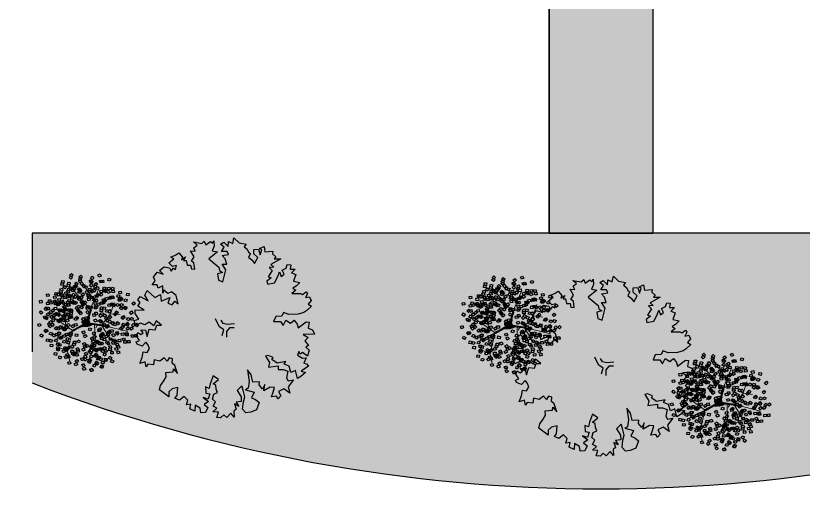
# Model space of a CAD drawing. Header units: millimetres. Extents: x 2508 to 2607, y 837 to 997.
# Drawn here: x 2524.47 to 2532.08, y 851.94 to 856.52 of the extents above; entities that cross this region are included whole.
import ezdxf

# ---------------------------------------------------------------- set-up
doc = ezdxf.new("R2010")
doc.units = ezdxf.units.MM
doc.linetypes.add('DASHED', pattern=[19.049999999999997, 12.7, -6.35])
doc.layers.add('PISO EST', color=250, linetype='Continuous', lineweight=0)

# ---------------------------------------------------------------- blocks, each defined once
blk = doc.blocks.new('ponsianas')
for points in [[(491281.092627776, 9472949.452141091), (491281.2472002807, 9472949.268323818), (491281.5330928628, 9472949.297434475), (491281.614724531, 9472949.064040344), (491281.3900707411, 9472948.929897064), (491281.5942313828, 9472948.725648684), (491281.3899654556, 9472948.439806238), (491281.4715664156, 9472948.06346895), (491281.1331615956, 9472948.022700746), (491281.1739210267, 9472947.643455021), (491281.0017819817, 9472947.532638121), (491281.3372432732, 9472947.450884245), (491281.2263123119, 9472947.092091562), (491281.6347545483, 9472947.246615812), (491282.0023402153, 9472947.32821865), (491281.961553836, 9472947.582024459), (491282.2358089237, 9472947.756997988), (491282.5012484663, 9472947.634418251), (491282.6645832467, 9472947.50019162), (491282.3990628598, 9472947.246451614), (491282.5215153759, 9472946.919698076), (491282.6761116951, 9472946.846734678), (491282.766595884, 9472947.083009042), (491283.0932792322, 9472946.87873434), (491283.3179236216, 9472946.969119512), (491283.1750243331, 9472947.17335473), (491283.2771598034, 9472947.327944783), (491283.4813292191, 9472947.164537307), (491283.4726452806, 9472947.479597574), (491283.0438402494, 9472947.593460785), (491283.5339617835, 9472947.736298654), (491283.4932061124, 9472948.133047622), (491283.8082864349, 9472948.235082192), (491283.8083547451, 9472948.553057788), (491284.0854123542, 9472948.194181753), (491283.7469812127, 9472948.030890843), (491284.0123812731, 9472947.724527046), (491283.819782295, 9472947.429930473), (491283.9422435848, 9472947.144017836), (491283.787558901, 9472946.805655004), (491284.1055169487, 9472946.723904893), (491284.2076831274, 9472947.0214381), (491284.5751986039, 9472946.776313724), (491284.8406688547, 9472946.796677144), (491284.8203756237, 9472947.388874613), (491285.0857493628, 9472946.95998811), (491285.3191629217, 9472947.132053204), (491285.5058272133, 9472946.959897865), (491285.7392407723, 9472947.13196296), (491285.4417996875, 9472947.662958613), (491285.8122367581, 9472947.43825406), (491286.1273302413, 9472947.601549983), (491285.657769539, 9472948.112162158), (491285.8620530139, 9472948.47968641), (491285.4215678729, 9472948.541042395), (491285.6579844969, 9472949.112764262), (491285.269967725, 9472948.981573284), (491285.1766785082, 9472949.267479653), (491285.4130136612, 9472949.459964572), (491285.2292778575, 9472949.684629016), (491285.8010178991, 9472949.532811403), (491286.0459993886, 9472949.235203616), (491285.9350909886, 9472948.981430398), (491286.1596589207, 9472948.715916278), (491285.9641903643, 9472948.643028084), (491286.4455276881, 9472948.634173056), (491286.282098276, 9472948.327901386), (491286.5067100772, 9472948.266591776), (491286.5153890019, 9472947.928193852), (491286.7925675639, 9472948.132338824), (491287.0375866555, 9472948.009763477), (491287.3643690222, 9472948.266407527), (491287.2419340536, 9472948.67484287), (491287.4869268237, 9472948.429744814), (491287.720366704, 9472948.724332614), (491287.659184315, 9472949.091913894), (491287.4345837944, 9472949.205733234), (491287.6300692716, 9472949.357386027), (491287.5484162954, 9472949.491595108), (491287.8226488221, 9472949.561549174), (491287.7525788174, 9472949.296098351), (491287.9975697073, 9472949.042248674), (491288.2718617704, 9472949.389337432), (491288.3855864792, 9472949.17343965), (491288.5373558357, 9472949.52055473), (491288.6599205311, 9472949.715981297), (491288.365335237, 9472949.961090008), (491288.2019584677, 9472949.89986375), (491288.3857995569, 9472950.16529013), (491288.1407278227, 9472950.042820068), (491288.1611852491, 9472950.21493091), (491287.8344736994, 9472950.287931284), (491287.8345219552, 9472950.512556247), (491287.5982388182, 9472950.562199533), (491287.5778691298, 9472950.79849771), (491287.9862649905, 9472950.737148618), (491288.0999984731, 9472950.562091742), (491288.3946783989, 9472950.757481333), (491288.7942831556, 9472950.512350062), (491288.7739303881, 9472950.827412838), (491288.9985334154, 9472950.725262325), (491289.1911173527, 9472950.949845927), (491289.3952692206, 9472950.704756645), (491289.2845337897, 9472951.256132636), (491289.4566866221, 9472951.4311281), (491289.202913402, 9472951.5420365), (491289.4363539089, 9472951.839541508), (491289.305107782, 9472951.970844038), (491289.4684914449, 9472952.064159578), (491289.1213481636, 9472952.084654603), (491288.7945921184, 9472951.950533258), (491288.7421594711, 9472952.309361037), (491288.2636146415, 9472951.737691185), (491287.691984899, 9472952.402937284), (491287.476122213, 9472952.45257618), (491287.3448898735, 9472952.648057273), (491287.2514690497, 9472952.321350109), (491286.8343234472, 9472952.391452702), (491286.7118602773, 9472952.668613717), (491287.528722189, 9472952.872642752), (491287.8962376656, 9472952.627518376), (491287.905055091, 9472952.933823261), (491288.2726031557, 9472952.840393662), (491288.4767619174, 9472952.627393661), (491288.5585333396, 9472953.044536756), (491288.7627228096, 9472952.974479912), (491288.7626394586, 9472952.586491343), (491289.039811127, 9472952.758547036), (491289.2439655017, 9472952.525126584), (491289.3869544083, 9472952.738052009), (491289.1011320166, 9472953.035668569), (491289.4366171226, 9472953.064768573), (491289.2937353817, 9472953.350685595), (491289.6729879976, 9472953.423534306), (491289.3346684087, 9472953.779506296), (491289.2530856229, 9472954.240442595), (491289.0605211132, 9472954.106292421), (491288.9176199446, 9472954.301776018), (491288.7134373683, 9472954.403922142), (491288.6317818854, 9472954.526462395), (491288.3662871933, 9472954.39232789), (491288.1708894541, 9472954.649084123), (491287.9579659099, 9472954.800824651), (491288.3547524777, 9472955.016612759), (491288.5909911192, 9472954.759847753), (491288.885629056, 9472954.759784458), (491288.9177841398, 9472955.066084329), (491288.5385716326, 9472955.179936884), (491288.8565710424, 9472955.290722452), (491288.9673942113, 9472955.14775548), (491289.0899808411, 9472955.445284301), (491288.7428463336, 9472955.506620232), (491288.7750496732, 9472956.037545066), (491288.5912587199, 9472956.005495269), (491288.407522916, 9472956.230159713), (491288.273309446, 9472956.128086288), (491288.2646543358, 9472956.577338088), (491287.8852726198, 9472955.903544674), (491287.7131993782, 9472956.09903454), (491287.6722926726, 9472955.792736545), (491287.476881146, 9472955.985314218), (491287.2230515229, 9472955.83367396), (491287.0596615929, 9472955.71118635), (491286.9867752795, 9472955.915406527), (491286.7533372793, 9472955.629570348), (491286.5491415423, 9472955.670455119), (491286.6396758671, 9472956.140106065), (491287.0802243047, 9472956.373388018), (491287.3865555121, 9472956.4870933), (491287.0686018514, 9472956.589263864), (491287.223257707, 9472956.79343516), (491287.4974463646, 9472956.659184715), (491287.6404490585, 9472956.9362887), (491287.8767578902, 9472957.006250912), (491287.8563882019, 9472957.24254909), (491287.5588242839, 9472957.20177211), (491287.5588963543, 9472957.537250951), (491287.3137982987, 9472957.29225818), (491287.203005838, 9472957.57816831), (491286.7537233261, 9472957.426570043), (491286.6808852685, 9472957.855415182), (491286.4153667619, 9472957.610426798), (491286.2927932928, 9472957.374159329), (491286.1498940042, 9472957.578394549), (491285.9252101327, 9472957.30422532), (491285.9370036751, 9472957.884747064), (491285.864104201, 9472958.027705891), (491286.0479415301, 9472958.275629029), (491285.9166847492, 9472958.357339034), (491285.651192564, 9472958.234873356), (491285.7008396109, 9472958.488659736), (491285.4558205194, 9472958.611235086), (491285.2194809794, 9472958.398329716), (491285.088256787, 9472958.6317345), (491284.7906339593, 9472958.316740036), (491284.6593176421, 9472958.121315349), (491284.5367134648, 9472957.742104722), (491284.5249067617, 9472957.100321624), (491284.6590212133, 9472956.741476297), (491284.4139519859, 9472956.630675064), (491284.393445677, 9472956.23102205), (491284.0550189225, 9472956.08815159), (491284.055117941, 9472956.549070343), (491283.7809399372, 9472956.732913312), (491284.1368743224, 9472956.896200463), (491283.9444088313, 9472957.222969042), (491284.148663478, 9472957.456301758), (491283.8628210319, 9472957.660567686), (491283.6177931667, 9472957.74230213), (491284.0350659891, 9472958.26439262), (491283.9942714627, 9472958.480274733), (491283.6062672249, 9472958.407427901), (491283.495477271, 9472958.705006862), (491283.1891987065, 9472958.836346995), (491283.177365682, 9472958.07204119), (491282.9732313617, 9472958.398812274), (491282.748558144, 9472958.17423557), (491282.4423084076, 9472958.439767236), (491282.3314125416, 9472958.24433816), (491282.1155899642, 9472958.480678327), (491281.7071546215, 9472958.35824336), (491281.9725477883, 9472958.019790282), (491281.8412402448, 9472957.865206499), (491282.0337564988, 9472957.77473171), (491281.7886910315, 9472957.681433719), (491281.575807596, 9472958.019875515), (491281.5962831967, 9472958.276585372), (491281.2374316041, 9472958.113298845), (491281.1966301841, 9472958.297091678), (491281.0332947769, 9472958.428401103), (491280.7181311034, 9472957.938377962), (491280.6160902647, 9472958.22428621), (491280.3505560905, 9472957.906367645), (491280.2163188059, 9472957.693440339), (491280.7472198253, 9472957.550383123), (491280.6158815737, 9472957.252856182), (491281.0446847248, 9472957.13024135), (491281.1758869828, 9472956.79473431), (491281.3509432351, 9472956.905550584), (491281.2370493175, 9472956.333802395), (491281.502438724, 9472955.977846075), (491281.6366478072, 9472956.059499051), (491281.7590959364, 9472955.71232506), (491281.7182174323, 9472955.537301399), (491281.2894449895, 9472955.802859386), (491280.9831250628, 9472955.741663836), (491281.0736988696, 9472956.395098843), (491280.8198999548, 9472956.386401745), (491280.8287261539, 9472956.733547533), (491280.697517629, 9472957.0398825), (491280.2569992729, 9472956.9466265), (491280.0644899128, 9472957.069190567), (491280.1258258432, 9472957.416325074), (491279.6444120622, 9472957.06928081), (491279.2243586529, 9472957.183142142), (491279.5130719304, 9472956.763002248), (491279.3467165374, 9472956.4158903), (491279.0404429864, 9472956.57056809), (491278.8478697029, 9472956.395577015), (491279.0316299479, 9472956.284683656), (491278.9790475194, 9472955.94629889), (491279.2853787268, 9472956.060004171), (491279.6150406988, 9472956.14161516), (491279.6353997333, 9472955.855724456), (491279.3873468685, 9472955.435699876), (491279.8074378797, 9472955.496870985), (491279.4923443967, 9472955.333575059), (491279.7781849626, 9472955.12055751), (491279.9911454821, 9472955.140932212), (491279.9706260125, 9472954.680017848), (491280.4606930236, 9472954.569058683), (491280.8077880491, 9472954.323938692), (491280.0230831011, 9472954.434961151), (491279.5534020726, 9472954.385469528), (491279.4483431278, 9472954.201708028), (491279.2967730617, 9472954.782264868), (491278.917494751, 9472954.589810658), (491278.7950309544, 9472954.864054466), (491278.5908815932, 9472955.120812576), (491278.1007512856, 9472954.937133804), (491277.9489750352, 9472954.557929441), (491277.9080639426, 9472954.231211001), (491278.1618127216, 9472954.006531516), (491278.6519148279, 9472954.058935959), (491278.9903303019, 9472954.149296688), (491279.4278894617, 9472954.04710043), (491279.7166735564, 9472953.95660496), (491279.4073793927, 9472953.629944172), (491278.9786088298, 9472953.904253783), (491278.6635529487, 9472953.915990295), (491278.6313909714, 9472953.577601142), (491278.3367881297, 9472953.741028048), (491278.5000903217, 9472953.455106638), (491278.1617205968, 9472953.577702042), (491278.018740464, 9472953.405617518), (491277.6220046586, 9472953.426123204), (491277.8874241468, 9472953.210192833), (491277.6014808022, 9472952.944788387), (491277.7648005417, 9472952.740548778), (491277.5693019039, 9472952.527634636), (491277.6013360346, 9472952.270913498), (491277.9485056374, 9472952.372941177), (491277.9688490043, 9472952.014120294), (491278.2139520736, 9472952.28245072), (491278.3568400815, 9472952.025705772), (491278.6427596116, 9472952.18025634), (491278.8265016823, 9472951.984763972), (491279.153246447, 9472952.066375583), (491279.275824303, 9472952.323063508), (491279.4916775886, 9472952.229666498), (491279.7571371855, 9472952.200437395), (491279.8592037189, 9472952.034134643), (491280.1451652379, 9472952.384138102), (491280.3901354468, 9472952.034020584), (491279.8474910208, 9472951.82993264), (491279.5411692139, 9472951.759985467), (491279.6432163198, 9472951.503249291), (491279.2348116853, 9472951.52375748), (491279.1736117485, 9472951.809656955), (491278.826437759, 9472951.687208828), (491278.9284679439, 9472951.351708053), (491278.6630785373, 9472951.707664374), (491278.45881073, 9472951.413070304), (491278.2750793131, 9472951.6581552), (491277.9366500517, 9472951.503615912), (491277.9161637971, 9472951.19731353), (491278.2224599093, 9472951.147655204), (491278.4178426078, 9472950.820885997), (491278.0094291996, 9472950.800553285), (491278.1814717329, 9472950.462120265), (491278.4994604888, 9472950.523313308), (491278.438135839, 9472950.228688529), (491278.7648824838, 9472950.319051765), (491278.9982089315, 9472950.085625045), (491278.7530952084, 9472949.767702093), (491278.8872209406, 9472949.461366499), (491279.0797898371, 9472949.615937125), (491279.3569264104, 9472949.624629209), (491279.6019787169, 9472949.656665847), (491279.5114619397, 9472949.268696703), (491279.3159626751, 9472949.052865352), (491278.9892335779, 9472949.044183921), (491279.4587679589, 9472948.41104904), (491279.7359201994, 9472948.492671309), (491280.0510243364, 9472948.705559757), (491280.3281922446, 9472948.860112207), (491280.6228257947, 9472948.839628458), (491280.6550203604, 9472949.32971239), (491280.859229258, 9472949.350088973), (491280.5413125724, 9472949.62437477), (491281.092627776, 9472949.452141091)], [(491283.6256216603, 9472953.445253905), (491283.6168017283, 9472953.12728019), (491283.3717124464, 9472952.923128322), (491282.9924736178, 9472952.91445817)], [(491283.8823377825, 9472953.453950377), (491283.8413897147, 9472952.955116704), (491283.9230163694, 9472952.698384915), (491284.1359417938, 9472952.555396007)], [(491283.1061851659, 9472952.637299037), (491283.4825268416, 9472952.73932045), (491283.6866680557, 9472952.444638642), (491283.9316871471, 9472952.322063293), (491284.2175427538, 9472952.179058721)]]:
    blk.add_lwpolyline(points)
blk = doc.blocks.new('3DLF-S')
at = {"color": 3}
blk.add_3dface([(0, 0), (-101.6, -101.6, -101.6), (0, -203.2, -203.2), (101.6, -101.6, -101.6)], dxfattribs=at)
blk = doc.blocks.new('3DLFS-S')
at = {"color": 92}
for p, rotation in [((-184.15, 6.35, 266.7), 338.5232090204596), ((-552.4499999999999, -209.55, -11.59282051282056), 330.9453959009229), ((292.1, -57.15, 215.9), 25.76932762433872), ((711.1999999999999, -294.1943228846446, 63.50000000000003), 29.93151184050779), ((-285.75, -552.4499999999999), 349.3803447238449), ((279.4, -652.9171314201094, 25.39999999999999), 29.93151184050779)]:
    blk.add_blockref('3DLF-S', p, dxfattribs=dict(at, rotation=rotation))
blk.add_blockref('3DLF-S', (-44.45, -289.6976428747723, 120.65), dxfattribs=at)
blk = doc.blocks.new('T48')
at = {"color": 10, "lineweight": 0, "extrusion": (0, -1, -1.837722682362931e-16)}
for p, q in [((-4.543001212368836, 4.301066236557745, 16.881684978498), (-4.166657916670374, 8.11826252150604, 20.40318295968151)), ((-2.49999475000368, 2.526876413978243, 15.322548467745), (-1.048384895162599, 9.838689016130957, 19.2741530725845)), ((-2.49999475000368, 2.526876413978243, 15.1343768198955), (-6.827942650546902, 5.860202747309813, 18.4139398252725)), ((4.193539580643119, 0.1612899838710291, 11.666642166669), (9.059120760750375, 0.430106623654865, 14.9730868360245))]:
    blk.add_line(p, q, dxfattribs=at)
at = {"color": 10, "lineweight": 0}
for p, q in [((3.978486268810229, 0.1612899838710291, 11.720405494626), (6.693534330646798, 6.021492731182661, 15.2956668037665)), ((4.86558118009998, 1.989243134405115, 12.7687903897875), (3.14515468548052, 5.887084411288015, 12.7687903897875)), ((-6.397836026888399, -0.9139765752715903, 12.90319870968), (-8.602132473126403, 1.075266559137162, 13.6827669650565)), ((4.059131260750291, 0.1612899838692101, 11.720405494626), (7.768800889782142, -3.817196284946476, 15.2956668037665)), ((-6.452390677150106, -0.9669485809281468, 13.010725365594), (-8.307225491662393, -2.364795107805548, 15.268785139788)), ((-3.047411907704372, -2.248275896068662, 10.591375607529), (-6.397836026888399, -0.9139765752715903, 12.90319870968)), ((-1.586018174741184, -1.182793215057245, 8.602132473120001), (0.3763432956911856, -4.838699516130873, 9.13976575269)), ((7.768800889782142, -3.817196284946476, 15.2956668037665), (9.247292408595968, -1.478491518822921, 16.5859866747345)), ((-7.903209209682245, -6.962350970436091, 16.37093336290651), (-3.38708966129343, -2.607521405916486, 10.7526655914)), ((-2.966766915771586, -2.248275896066843, 10.591375607529), (-3.182977197640867, -6.854824314519647, 13.010725365594)), ((7.768800889782142, -3.817196284946476, 15.2956668037665), (8.494605817199044, -6.182782715057328, 16.2096433790355)), ((0.3763432956911856, -4.838699516130873, 9.13976575269), (0.02688166397274472, -5.779557755378846, 10.4569672876365)), ((0.3763432956911856, -4.838699516130873, 9.13976575269), (3.360207997306134, -6.397836026884761, 9.13976575269))]:
    blk.add_line(p, q, dxfattribs=at)
at = {"color": 10, "lineweight": 0, "extrusion": (1, 6.849000768855548e-17, 0)}
blk.add_line((-1.380529352391022, -2.123651454303399, 10.9408372392495), (-2.358404310325568, -1.58601817473027, 17.74189822581), dxfattribs=at)
at = {"color": 10, "lineweight": 0}
blk.add_lwpolyline([(0.8064499193496886, 0.9946215672007384, -0.1178321655294738), (0.8861524521198589, 0.8903866110522358, -0.1098616197025378), (0.9139765752624953, 0.7526865913969232, -0.03643656478850763), (0.8993474797025556, 0.5946552411551238, -0.03418399520617336), (0.8602132473097299, 0.430106623651227, -0.07031721240663195), (0.8048648090407369, 0.3132177855623013, 0.1214042700675806), (0.7795682553696679, 0.2419349758074532, 0.1056748753681054), (0.7843896455524373, 0.1987490801202512, 0.1056299176773579), (0.8064499193496886, 0.1612899838692101, 0.1178704802658496), (0.8645278334151953, 0.1221145043073193, 0.05028871205319218), (1.021503231175302, 0.08064499193278607, 0.0186631423736942), (1.164623303477129, 0.06332040998495359, 0.01496951588104406), (1.344083198920998, 0.05376332795458438, 0.08714684551963757), (1.467183694549021, 0.07244204285780143, -0.118281299572246), (1.559136510746612, 0.08064499193096708, -0.3256148979215517), (1.631391374168743, 0.009725471572892275, -0.3261032620843909), (1.586018174726632, -0.08064499193642405, -0.03227319937646211), (1.500312763477268, -0.1179465281002194, 0.02710570168732045), (1.39784652688104, -0.1612899838746671, 0.002318028721211874), (1.186255056687514, -0.2658623604129389, 0.008478079840927234), (1.129029887088109, -0.2956983037674945, 0.03634363996559699), (1.067393354962405, -0.3352240307031025, -0.02203929914532908), (0.9677399032152607, -0.4032249596803013, -0.0927442067181413), (0.8081266050721752, -0.4650903848796588, 0.0692030807816751), (0.5913966075167991, -0.5376332795713097, 0.1478664373438005), (0.4501392738238792, -0.6704963596857851, -0.1721518168493673), (0.3225799677384202, -0.7795682553751249, -0.1327210153150172), (0.1649528141933843, -0.7957926476319699, 0.1088415021332968), (-0.02688166398729663, -0.8064499193587835, 0.05380530011571413), (-0.1666511770818033, -0.8622487195661961, -0.04064136659242989), (-0.3494616317257169, -0.9408582392516109, -0.08139523190763823), (-0.7470990292349597, -1.006021534427418, -0.2213318317449878), (-0.8870949112970266, -0.940858239249792, -0.07992170799693443), (-0.9305722632416291, -0.8683288054453442, -0.1083130962065831), (-0.940858239249792, -0.8064499193587835, -0.04851678753332027), (-0.9300336143642198, -0.7338558683877636, -0.02389033116493227), (-0.8870949112897506, -0.591396607529532, -0.1376741168601891), (-0.7469306463899557, -0.3926141753472621, 0.2648665322594673), (-0.6989232634441578, -0.2688166397874738, 0.01769256372157511), (-0.7124396399303805, -0.1959001675440959, 0.007549720602627568), (-0.7526865914041991, -0.02688166398002068, 0.004346226018042666), (-0.807901381776901, 0.1827335795569525, 0.01049676499467845), (-0.8333315833369852, 0.2688166397820169, 0.07005552843921521), (-0.8758867436554283, 0.3573370151934796, 0.02356237193278814), (-1.048384895169875, 0.5913966075258941, 0.09024132341738819), (-1.203941342981125, 0.7247145948913385, -0.1185014879050571), (-1.317201534948254, 0.8333315833315282, -0.08154012300615145), (-1.344398289635137, 0.8963018781105347, -0.1266965965316334), (-1.344083198928274, 0.940858239246154, -0.2152412148618608), (-1.315493172536662, 0.9759871567202936, -0.1164338214658533), (-1.236556543015467, 0.9946215671989194, -0.2285497834965858), (-1.157754990352259, 0.9566162011797132, 0.2140173120384511), (-1.075266559149895, 0.9139765752643143, 0.07524006270704661), (-0.9945315147269866, 0.9216517640525126, 0.1907591750189915), (-0.9677399032298126, 0.940858239244335, 0.2745625809819373), (-0.9663803143921541, 0.978692016315108, -0.2384995356982396), (-0.9677399032298126, 1.021503231180759, -0.0874453114444467), (-0.9429923232164583, 1.056839966420739, -0.1102439031570463), (-0.9139765752770472, 1.075266559138981, -0.1367407487079785), (-0.8689202413952444, 1.078624962285176, -0.06456033934224276), (-0.7795682553842198, 1.048384895162599, -0.1442357611240256), (-0.6899053201486822, 0.9662223406940029, 0.2017082182159239), (-0.6182782715113717, 0.9139765752679523, 0.0265857284324761), (-0.4991581241920358, 0.892428141185519, -0.01561598696344592), (-0.2956983037656755, 0.8602132473115489, -0.01291147301305656), (-0.08588274665817153, 0.8145963214938092, 0.01629287802469687), (0.08064499193278607, 0.7795682553733059, 0.1007228964055242), (0.2220967757602921, 0.7832511008637084, 0.06387402418735454), (0.430106623651227, 0.8602132473079109, 0.158891974589149), (0.5126571083019371, 0.9447183007341664, -0.1713561989270116), (0.5913966075240751, 1.02150323117894, -0.1403534412130715), (0.7029066970571876, 1.038873386431078, -0.1406801254822635)], format="xyb", close=True, dxfattribs=at)
blk.add_circle((-7.275957614183426e-12, -1.818989403545856e-12, 1.505373182796), 0.4301066236567946, dxfattribs=at)
at = {"color": 10, "lineweight": 0, "extrusion": (0.6689647316224493, 1.027350115325097e-16, 0.7432941462471667)}
blk.add_circle((0.1710738619931356, 4.899173036717276, 11.39460410233543), 0.161289983871298, dxfattribs=at)
at = {"color": 92, "lineweight": 0}
for p, xscale, yscale, zscale, rotation in [((-1.299544199733646, 9.22963507338136, 12.1236304543035), 0.004233332910000002, 0.004233332910000002, 0.004233332910000002, 180), ((-0.8813636481791036, 8.811454521834094, 14.67738853226101), 0.004233332910000002, 0.004233332910000002, 0.004233332910000002, 180), ((5.569912764280161, 7.435473450152131, 17.5537265779605), 0.004233332909999999, 0.004233332909999999, 0.004233332909999999, 127.0355451173859), ((-6.987482297387032, 6.329544301856004, 13.494595317207), 0.004233332910000003, 0.004233332910000003, 0.004233332910000003, 241.10908773184), ((-5.630951746170467, 5.436226725492816, 15.806418419358), 0.004233332910000001, 0.004233332910000001, 0.004233332910000001, 217.0355451173859), ((-3.192151874383853, 6.953151231540687, 19.59673304032651), 0.004233332910000001, 0.004233332910000001, 0.004233332910000001, 217.0355451173859), ((-1.945436802998302, 5.300838190263676, 13.3064236693575), 0.004233332910000001, 0.004233332910000001, 0.004233332910000001, 217.0355451173859), ((0.537305503130483, 6.505690459225661, 14.7580335241965), 0.004233332910000002, 0.004233332910000002, 0.004233332910000002, 180), ((1.639781502679398, 7.473102586020104, 19.59673304032651), 0.004233332910000002, 0.004233332910000002, 0.004233332910000002, 180), ((1.352297725672543, 5.553834537464354, 11.1558905510775), 0.004233332909999999, 0.004233332909999999, 0.004233332909999999, 127.0355451173859), ((1.986324739700649, 4.731558944682547, 22.6074794059185), 0.004233332909999999, 0.004233332909999999, 0.004233332909999999, 127.0355451173859), ((2.093617794329475, 4.812514468798327, 9.489227384410501), 0.004233332909999999, 0.004233332909999999, 0.004233332909999999, 127.0355451173859), ((2.587165845623531, 5.184909879733823, 18.6289931371005), 0.004233332909999999, 0.004233332909999999, 0.004233332909999999, 127.0355451173859), ((3.978486268810229, 6.739982920104012, 15.698891763444), 0.004233332910000002, 0.004233332910000002, 0.004233332910000002, 180), ((4.311065326961398, 6.145020976211526, 13.5752403091425), 0.004233332909999999, 0.004233332909999999, 0.004233332909999999, 127.0355451173859), ((-5.090094769897405, 3.26486072910302, 17.20426494624), 0.004233332910000001, 0.004233332910000001, 0.004233332910000001, 217.0355451173859), ((-1.421320430388732, 3.287317893951695, 13.7365302930135), 0.004233332910000001, 0.004233332910000001, 0.004233332910000001, 217.0355451173859), ((-2.49594213499222, 6.071203444127605, 17.20426494624), 0.004233332910000002, 0.004233332910000002, 0.004233332910000002, 180), ((-0.7958683605538681, 3.777276814544166, 23.2526393414025), 0.004233332910000001, 0.004233332910000001, 0.004233332910000001, 217.0355451173859), ((8.326321767708578, 2.921135009599311, 15.645128435487), 0.00423333291, 0.00423333291, 0.00423333291, 116.7371100578059), ((-6.874320381844882, 1.632143233417082, 9.999979000002002), 0.004233332910000003, 0.004233332910000003, 0.004233332910000003, 241.10908773184), ((0.9041976458756835, 1.524122667351548, 22.09672779032701), 0.004233332910000001, 0.004233332910000001, 0.004233332910000001, 217.0355451173859), ((1.639781502679398, 3.225799677418763, 22.36554443011201), 0.004233332910000002, 0.004233332910000002, 0.004233332910000002, 180), ((1.639781502686674, 2.903219709674886, 9.731162360217002), 0.004233332910000002, 0.004233332910000002, 0.004233332910000002, 180), ((4.435474556448753, 2.580639741934647, 22.6074794059185), 0.00423333291, 0.00423333291, 0.00423333291, 90), ((4.56988287634158, 2.580639741932828, 9.489227384410501), 0.00423333291, 0.00423333291, 0.00423333291, 90), ((5.188161147845676, 2.580639741936466, 18.6289931371005), 0.00423333291, 0.00423333291, 0.00423333291, 90), ((-7.255393458901381, 1.874353367711592, 17.12361995430451), 0.004233332910000001, 0.004233332910000001, 0.004233332910000001, 260.280514680602), ((-3.461211955007457, 1.361572274759965, 17.20426494624), 0.004233332910000003, 0.004233332910000003, 0.004233332910000003, 274.426310174705), ((1.639781502679398, 0.6720415994623181, 22.09672779032701), 0.004233332910000002, 0.004233332910000002, 0.004233332910000002, 180), ((3.120224369013158, -0.48552050548642, 17.20426494624), 0.00423333291, 0.00423333291, 0.00423333291, 105.1767250495332), ((6.991687926674786, 1.207680472503853, 10.8870739112925), 0.00423333291, 0.00423333291, 0.00423333291, 105.1767250495332), ((-9.670876334042987, 0.04437073981353024, 13.118252021508), 0.004233332910000003, 0.004233332910000003, 0.004233332910000003, 274.426310174705), ((-7.332171567912155, 0.04437073981534922, 20.77952625538051), 0.004233332910000003, 0.004233332910000003, 0.004233332910000003, 274.426310174705), ((-4.321425202317187, 0.04437073981716821, 11.5322338467765), 0.004233332910000003, 0.004233332910000003, 0.004233332910000003, 274.426310174705), ((-2.842933683503361, 0.04437073981353024, 23.279521005381), 0.004233332910000003, 0.004233332910000003, 0.004233332910000003, 274.426310174705), ((4.77393836833653, -2.139234504807973, 16.6397500026915), 0.00423333291, 0.00423333291, 0.00423333291, 105.1767250495332), ((-2.296130892435031, -1.676908946883486, 23.279521005381), 0.00423333291, 0.00423333291, 0.00423333291, 311.4618552920909), ((6.096163798305497, -2.266916047421546, 19.4892063844125), 0.004233332909999999, 0.004233332909999999, 0.004233332909999999, 68.14117993214734), ((7.252719677162531, -2.092703768061256, 13.1451336854865), 0.004233332910000001, 0.004233332910000001, 0.004233332910000001, 54.73338241883649), ((-5.879718917021819, -4.38082345235307, 20.77952625538051), 0.00423333291, 0.00423333291, 0.00423333291, 311.4618552920909), ((-1.146615533383738, -2.89841212342435, 19.569851376348), 0.004233332910000001, 0.004233332910000001, 0.004233332910000001, 342.4928092333245), ((0.4256664291824563, -2.467845412993483, 21.1558695510795), 0.004233332910000001, 0.004233332910000001, 0.004233332910000001, 19.52835435071045), ((6.660678741849551, -4.202395853873895, 14.408571892476), 0.004233332909999999, 0.004233332909999999, 0.004233332909999999, 68.14117993214734), ((-7.746618067547388, -5.789449571970181, 13.118252021508), 0.00423333291, 0.00423333291, 0.00423333291, 311.4618552920909), ((-6.920864513238485, -5.390364011955171, 16.397815026885), 0.00423333291, 0.00423333291, 0.00423333291, 311.4618552920909), ((-3.780613784889283, -5.539847475189163, 11.505352182798), 0.00423333291, 0.00423333291, 0.00423333291, 294.8881552746311), ((-1.146615533383738, -4.215613658372604, 22.903177709682), 0.004233332910000001, 0.004233332910000001, 0.004233332910000001, 342.4928092333245), ((1.623808186101087, -4.055782621489925, 22.903177709682), 0.004233332910000001, 0.004233332910000001, 0.004233332910000001, 19.52835435071045), ((1.763513422003598, -5.015780223235197, 11.80105048656151), 0.004233332910000001, 0.004233332910000001, 0.004233332910000001, 28.35728449507814), ((2.481936741729442, -5.193089000549662, 16.182761715057), 0.004233332910000001, 0.004233332910000001, 0.004233332910000001, 19.52835435071045), ((-1.613310657186958, -5.066089178135371, 11.80105048656151), 0.00423333291, 0.00423333291, 0.00423333291, 351.3217393776923), ((3.92294507099723, -7.102905372927125, 18.655874801079), 0.004233332910000001, 0.004233332910000001, 0.004233332910000001, 19.52835435071045), ((-1.146615533383738, -7.065070040092905, 16.182761715057), 0.004233332910000001, 0.004233332910000001, 0.004233332910000001, 342.4928092333245), ((-1.146615533391014, -8.032809943317261, 18.655874801079), 0.004233332910000001, 0.004233332910000001, 0.004233332910000001, 342.4928092333245), ((2.405903914179362, -8.234402102752938, 16.1289983871), 0.004233332910000001, 0.004233332910000001, 0.004233332910000001, 19.52835435071045), ((2.417094926553546, -8.366870993495468, 12.90319870968), 0.004233332910000001, 0.004233332910000001, 0.004233332910000001, 20.68147253157148)]:
    blk.add_blockref('3DLFS-S', p, dxfattribs=dict(at, xscale=xscale, yscale=yscale, zscale=zscale, rotation=rotation))
at = {"lineweight": 0, "xscale": 0.004233332910000001, "yscale": 0.004233332910000001, "zscale": 0.004233332910000001}
for p, rotation in [((-1.989243134412391, -0.1881716478510498, 25.00242888437225), 319.1446237411043), ((1.532254846766591, -1.29031987097369, 25.00242888437225), 46.3875157474432)]:
    blk.add_blockref('3DLF-S', p, dxfattribs=dict(at, rotation=rotation))
at = {"lineweight": 0, "xscale": 0.004233332910000002, "yscale": 0.004233332910000002, "zscale": 0.004233332910000002}
blk.add_blockref('3DLF-S', (-7.275957614183426e-12, -1.290319870971871, 25.00242888437225), dxfattribs=at)
at = {"color": 10, "lineweight": 0}
mesh = blk.add_polymesh((2, 36), dxfattribs=dict(at, n_close=True))
for k, corner in enumerate([(-0.1170100282324711, 0.1110095139629266, 6.801060986560501), (-0.08893770149734337, 0.1358523062499444, 6.801060986560501), (-0.05697795088053681, 0.1554429723200883, 6.801060986560501), (-0.02210185721196467, 0.1691862597017462, 6.801060986560501), (0.01463088702439563, 0.176664585556864, 6.801060986560501), (0.0521041760002845, 0.1776507247413974, 6.801060986560501), (0.0891794027920696, 0.1721147139123786, 6.801060986560501), (0.1247300553804962, 0.1602247619612172, 6.801060986560501), (0.1576759451927501, 0.1423421390572912, 6.801060986560501), (0.1870160280232085, 0.1190101996526209, 6.801060986560501), (0.2118588203084073, 0.09093787291749322, 6.801060986560501), (0.2314494863821892, 0.05897812228977273, 6.801060986560501), (0.2451927737638471, 0.02410202862665756, 6.801060986560501), (0.2526710996244219, -0.01263071560970275, 6.801060986560501), (0.2536572387980414, -0.05010400458922959, 6.801060986560501), (0.2481212279744796, -0.08717923137373873, 6.801060986560501), (0.2362312760233181, -0.1227298839658033, 6.801060986560501), (0.2183486531212111, -0.1556757737744192, 6.801060986560501), (0.1950167137183598, -0.1850158566085156, 6.801060986560501), (0.1669443869759561, -0.2098586488955334, 6.801060986560501), (0.1349846363518736, -0.2294493149693153, 6.801060986560501), (0.1001085426905775, -0.2431926023473352, 6.801060986560501), (0.06337579845421715, -0.2506709282024531, 6.801060986560501), (0.02590250947105233, -0.2516570673869865, 6.801060986560501), (-0.01117271731345681, -0.2461210565634246, 6.801060986560501), (-0.04672336990188342, -0.2342311046068062, 6.801060986560501), (-0.07966925970686134, -0.2163484817046992, 6.801060986560501), (-0.1090093425445957, -0.193016542294572, 6.801060986560501), (-0.1338521348370705, -0.1649442155630823, 6.801060986560501), (-0.1534428009108524, -0.1329844649408187, 6.801060986560501), (-0.1671860882852343, -0.09810837127770355, 6.801060986560501), (-0.1746644141385332, -0.06137562703588628, 6.801060986560501), (-0.1756505533267045, -0.02390233805999742, 6.801060986560501), (-0.1701145425031427, 0.01317288872633071, 6.801060986560501), (-0.1582245905447053, 0.04872354132021428, 6.801060986560501), (-0.1403419676425983, 0.0816694311270112, 6.801060986560501), (-2.445017095538788, 2.518563633882877, 15.16088782901435), (-2.431600899275509, 2.502457804845108, 15.17962400040536), (-2.421965315254056, 2.483286052769472, 15.19779088270961), (-2.416403115821595, 2.461630901649187, 15.21483648440117), (-2.415083305597364, 2.438150332287478, 15.23024288349815), (-2.418045986334619, 2.413557789906918, 15.24354196435998), (-2.425201138488774, 2.388600506465082, 15.25432964114435), (-2.436331356380833, 2.364036796385335, 15.26227813575099), (-2.451098453966551, 2.340613015569033, 15.26714593719341), (-2.469053740467643, 2.319040883750858, 15.268785139788), (-2.489651653573674, 2.299975859228653, 15.26714593719341), (-2.512266336132598, 2.283997223132246, 15.26227813575099), (-2.536210652455338, 2.271590478232611, 15.25432964114435), (-2.560757066603401, 2.263132597196091, 15.24354196435998), (-2.585159748210572, 2.258880568455425, 15.23024288349815), (-2.608677234136849, 2.258963587755716, 15.21483648440117), (-2.630594957474386, 2.263379132597038, 15.19779088270961), (-2.650246959296055, 2.271993038881192, 15.17962400040536), (-2.667036123464641, 2.284543577423392, 15.16088782901435), (-2.68045231972792, 2.3006494064648, 15.14215165762334), (-2.690087903742096, 2.319821158538616, 15.12398477531909), (-2.695650103174557, 2.34147630966072, 15.10693917362752), (-2.696969913398789, 2.36495687902061, 15.09153277453055), (-2.694007232661534, 2.389549421401171, 15.07823369366871), (-2.686852080507379, 2.414506704844825, 15.06744601688434), (-2.675721862615319, 2.43907041492821, 15.0594975222777), (-2.660954765029601, 2.462494195739055, 15.05462972083529), (-2.642999478535785, 2.484066327562687, 15.0529905182407), (-2.622401565422479, 2.503131352081255, 15.05462972083529), (-2.599786882863555, 2.519109988181299, 15.0594975222777), (-2.575842566540814, 2.531516733075478, 15.06744601688434), (-2.551296152392752, 2.539974614111998, 15.07823369366871), (-2.526893470792857, 2.544226642856302, 15.09153277453055), (-2.50337598486658, 2.544143623557829, 15.10693917362752), (-2.481458261521766, 2.539728078716507, 15.12398477531909), (-2.461806259707373, 2.531114172430534, 15.14215165762334)]):
    mesh.set_mesh_vertex(divmod(k, 36), corner)
mesh = blk.add_polymesh((2, 36), dxfattribs=dict(at, n_close=True))
for k, corner in enumerate([(-0.1199774733322556, -0.1077954766697076, 6.801060986560501), (-0.1425051542391884, -0.07783344319068419, 6.801060986560501), (-0.159487736535084, -0.044414709584089, 6.801060986560501), (-0.1704092130603385, -0.00855468716872565, 6.801060986560501), (-0.1749377402666141, 0.0286570354255673, 6.801060986560501), (-0.172935721151589, 0.0660897988382203, 6.801060986560501), (-0.1644639860605821, 0.1026062274922879, 6.801060986560501), (-0.149779944367765, 0.1370967881830438, 6.801060986560501), (-0.1293297632510075, 0.1685135026764328, 6.801060986560501), (-0.1037348111203755, 0.1959017899971514, 6.801060986560501), (-0.07377277763589518, 0.2184294708968082, 6.801060986560501), (-0.04035404403839493, 0.2354120531927038, 6.801060986560501), (-0.004494021617574617, 0.2463335297125013, 6.801060986560501), (0.0327177009821753, 0.2508620569260529, 6.801060986560501), (0.07015046438755235, 0.2488600378110277, 6.801060986560501), (0.1066668930434389, 0.2403883027182019, 6.801060986560501), (0.1411574537341949, 0.2257042610253848, 6.801060986560501), (0.1725741682239459, 0.2052540799122653, 6.801060986560501), (0.1999624555464834, 0.1796591277779953, 6.801060986560501), (0.2224901364534162, 0.149697094295334, 6.801060986560501), (0.2394727187420358, 0.1162783606941957, 6.801060986560501), (0.2503941952672903, 0.08041833827337541, 6.801060986560501), (0.2549227224808419, 0.04320661568453943, 6.801060986560501), (0.2529207033658167, 0.005773852273705415, 6.801060986560501), (0.2444489682675339, -0.03074257638400013, 6.801060986560501), (0.2297649265747168, -0.0652331370729371, 6.801060986560501), (0.2093147454652353, -0.0966498515663261, 6.801060986560501), (0.1837197933346033, -0.1240381388852256, 6.801060986560501), (0.153757759850123, -0.1465658197903394, 6.801060986560501), (0.1203390262453468, -0.163548402088054, 6.801060986560501), (0.08447900382452644, -0.1744698786114895, 6.801060986560501), (0.04726728123205248, -0.1789984058159462, 6.801060986560501), (0.00983451781939948, -0.176996386706378, 6.801060986560501), (-0.02668191082921112, -0.1685246516080952, 6.801060986560501), (-0.06117247151996708, -0.153840609915278, 6.801060986560501), (-0.09258918601699406, -0.1333904288039776, 6.801060986560501), (-3.424509346230479, -2.426934707506007, 10.75229493654034), (-3.40738599740871, -2.414844092294516, 10.77103110793135), (-3.387507621861005, -2.406766299120136, 10.78919799023561), (-3.365478213971073, -2.402946767650064, 10.80624359192717), (-3.341967126150848, -2.403501552411399, 10.82164999102415), (-3.317688730916416, -2.408413796541936, 10.83494907188599), (-3.293380715003877, -2.417534243993941, 10.84573674867036), (-3.269781665192568, -2.430585774594874, 10.85368524327699), (-3.247608626654255, -2.447171824183897, 10.85855304471941), (-3.227535315956629, -2.466788434039699, 10.860192247314), (-3.210171650491247, -2.488839563393412, 10.85855304471941), (-3.196045216427592, -2.512655199843721, 10.85368524327699), (-3.185585238337808, -2.537511717328016, 10.84573674867036), (-3.179109537348268, -2.562653863136802, 10.83494907188599), (-3.176814874364936, -2.587317705896567, 10.82164999102415), (-3.178770971557242, -2.61075384722426, 10.80624359192717), (-3.184918393904809, -2.632250191825733, 10.78919799023561), (-3.195070355090138, -2.651153584141866, 10.77103110793136), (-3.20891839289834, -2.666889654168699, 10.75229493654034), (-3.226041741727386, -2.678980269378371, 10.73355876514934), (-3.245920117275091, -2.687058062550932, 10.71539188284509), (-3.267949525172298, -2.690877594024641, 10.69834628115352), (-3.291460612985247, -2.690322809263307, 10.68293988205654), (-3.31573900821968, -2.68541056513277, 10.66964080119471), (-3.340047024132218, -2.676290117678946, 10.65885312441034), (-3.363646073943528, -2.663238587079832, 10.6509046298037), (-3.38581911248184, -2.646652537490809, 10.64603682836129), (-3.40589242317219, -2.627035927635006, 10.6443976257667), (-3.423256088644848, -2.604984798277655, 10.64603682836129), (-3.437382522708504, -2.581169161830985, 10.6509046298037), (-3.447842500798288, -2.556312644341233, 10.65885312441034), (-3.454318201787828, -2.531170498534266, 10.66964080119471), (-3.456612864771159, -2.50650665577632, 10.68293988205654), (-3.454656767578854, -2.483070514450446, 10.69834628115352), (-3.448509345231287, -2.461574169847154, 10.71539188284509), (-3.438357384053234, -2.442670777531021, 10.73355876514934)]):
    mesh.set_mesh_vertex(divmod(k, 36), corner)
mesh = blk.add_polymesh((2, 36), dxfattribs=dict(at, n_close=True))
for k, corner in enumerate([(0.4301066236585029, 0, 1.505373182796), (0.4235723375895759, 0.07468723139390931, 1.505373182796), (0.4041680203954456, 0.1471051290700416, 1.505373182796), (0.3724832624138799, 0.2150533118237945, 1.505373182796), (0.3294807889978983, 0.2764672085322673, 1.505373182796), (0.2764672085249913, 0.3294807889960794, 1.505373182796), (0.2150533118256135, 0.3724832624193368, 1.505373182796), (0.1471051290645846, 0.4041680203972646, 1.505373182796), (0.0746872313975473, 0.4235723375950329, 1.505373182796), (-7.275957614183426e-12, 0.430106623653046, 1.505373182796), (-0.07468723141209921, 0.4235723375950329, 1.505373182796), (-0.1471051290718606, 0.4041680203990836, 1.505373182796), (-0.2150533118328894, 0.3724832624175178, 1.505373182796), (-0.2764672085395432, 0.3294807889978983, 1.505373182796), (-0.3294807889978983, 0.2764672085304483, 1.505373182796), (-0.3724832624284318, 0.2150533118274325, 1.505373182796), (-0.4041680204027216, 0.1471051290664036, 1.505373182796), (-0.4235723376041278, 0.07468723139936628, 1.505373182796), (-0.4301066236657789, -5.456968210637569e-12, 1.505373182796), (-0.4235723376041278, -0.07468723139936628, 1.505373182796), (-0.4041680204027216, -0.1471051290700416, 1.505373182796), (-0.3724832624211558, -0.2150533118274325, 1.505373182796), (-0.3294807890051743, -0.2764672085340862, 1.505373182796), (-0.2764672085322673, -0.3294807890015363, 1.505373182796), (-0.2150533118328894, -0.3724832624247938, 1.505373182796), (-0.1471051290718606, -0.4041680204027216, 1.505373182796), (-0.07468723140482325, -0.4235723376004898, 1.505373182796), (-7.275957614183426e-12, -0.4301066236585029, 1.505373182796), (0.0746872313975473, -0.4235723376004898, 1.505373182796), (0.1471051290645846, -0.4041680204045406, 1.505373182796), (0.2150533118256135, -0.3724832624211558, 1.505373182796), (0.2764672085249913, -0.3294807890033553, 1.505373182796), (0.3294807889978983, -0.2764672085322673, 1.505373182796), (0.3724832624138799, -0.2150533118292515, 1.505373182796), (0.4041680203954456, -0.1471051290718606, 1.505373182796), (0.4235723375895759, -0.07468723140482325, 1.505373182796), (0.5658273907538387, 1.00676549597847), (0.3803406463121064, 0.8361590993845311), (0.1319306492150645, 0.7743180080651655), (-0.121048656073981, 0.8230365360814176), (-0.3738563308652374, 0.8741312182846741), (-0.6281030250320327, 0.916767641208935), (-0.8294905110087711, 1.068433393200394), (-0.9735420646902639, 0.9336187521694228), (-1.203129256027751, 0.9889114519919531), (-1.326523283154529, 0.8493659951254813), (-1.137097765866201, 0.6790459608801029), (-0.9667690870555816, 0.4863852981707169), (-0.8328555978223449, 0.2673197396270552), (-0.7643485185762984, 0.01864730574197893), (-0.7050128961564042, -0.2323657381002704), (-0.8055489380421932, -0.4499379672397481), (-0.9157359766250011, -0.6806779554462992), (-0.8986547944950871, -0.9260946714584861), (-0.6673557454560068, -1.003466757034403), (-0.4134581389444065, -0.9605140058447432), (-0.1739124885862111, -0.8660659898141603), (0.07060657395777525, -0.7905672140022943), (0.3253589771993575, -0.7784826617516956), (0.5047927678824635, -0.5995575369870494), (0.7320200839385507, -0.483067433731776), (0.9741659661085578, -0.399218556818596), (1.192544023841037, -0.2627189624072344), (1.42405652339221, -0.1489422489303251), (1.63173583324533, -0.01622382967252634), (1.437914700341935, 0.06395927894118358), (1.181001833901973, 0.06200065788470965), (0.92652688936505, 0.1016771703125414), (0.7866628448318806, 0.27551897945159), (0.882959219510667, 0.5132570241676149), (0.9138902874838095, 0.7687559360274463), (0.8064499193496886, 0.9946215672007384)]):
    mesh.set_mesh_vertex(divmod(k, 36), corner)
mesh = blk.add_polymesh((2, 36), dxfattribs=dict(at, n_close=True))
for k, corner in enumerate([(0.4301066236585029, 0, 1.505373182796), (0.4235723375895759, 0.07468723139390931, 1.505373182796), (0.4041680203954456, 0.1471051290700416, 1.505373182796), (0.3724832624138799, 0.2150533118237945, 1.505373182796), (0.3294807889978983, 0.2764672085322673, 1.505373182796), (0.2764672085249913, 0.3294807889960794, 1.505373182796), (0.2150533118256135, 0.3724832624193368, 1.505373182796), (0.1471051290645846, 0.4041680203972646, 1.505373182796), (0.0746872313975473, 0.4235723375950329, 1.505373182796), (-7.275957614183426e-12, 0.430106623653046, 1.505373182796), (-0.07468723141209921, 0.4235723375950329, 1.505373182796), (-0.1471051290718606, 0.4041680203990836, 1.505373182796), (-0.2150533118328894, 0.3724832624175178, 1.505373182796), (-0.2764672085395432, 0.3294807889978983, 1.505373182796), (-0.3294807889978983, 0.2764672085304483, 1.505373182796), (-0.3724832624284318, 0.2150533118274325, 1.505373182796), (-0.4041680204027216, 0.1471051290664036, 1.505373182796), (-0.4235723376041278, 0.07468723139936628, 1.505373182796), (-0.4301066236657789, -5.456968210637569e-12, 1.505373182796), (-0.4235723376041278, -0.07468723139936628, 1.505373182796), (-0.4041680204027216, -0.1471051290700416, 1.505373182796), (-0.3724832624211558, -0.2150533118274325, 1.505373182796), (-0.3294807890051743, -0.2764672085340862, 1.505373182796), (-0.2764672085322673, -0.3294807890015363, 1.505373182796), (-0.2150533118328894, -0.3724832624247938, 1.505373182796), (-0.1471051290718606, -0.4041680204027216, 1.505373182796), (-0.07468723140482325, -0.4235723376004898, 1.505373182796), (-7.275957614183426e-12, -0.4301066236585029, 1.505373182796), (0.0746872313975473, -0.4235723376004898, 1.505373182796), (0.1471051290645846, -0.4041680204045406, 1.505373182796), (0.2150533118256135, -0.3724832624211558, 1.505373182796), (0.2764672085249913, -0.3294807890033553, 1.505373182796), (0.3294807889978983, -0.2764672085322673, 1.505373182796), (0.3724832624138799, -0.2150533118292515, 1.505373182796), (0.4041680203954456, -0.1471051290718606, 1.505373182796), (0.4235723375895759, -0.07468723140482325, 1.505373182796), (0.2956983037583996, -3.637978807091713e-12, 7.042995962367002), (0.291205982088286, 0.05134747158444952, 7.042995962367002), (0.2778655140209594, 0.1011347762287187, 7.042995962367002), (0.2560822429149994, 0.1478491518810188, 7.042995962367002), (0.2265180424292339, 0.1900712058613863, 7.042995962367002), (0.1900712058559293, 0.2265180424346909, 7.042995962367002), (0.1478491518719238, 0.2560822429131804, 7.042995962367002), (0.1011347762323567, 0.2778655140227784, 7.042995962367002), (0.05134747158444952, 0.2912059820955619, 7.042995962367002), (-7.275957614183426e-12, 0.2956983037620375, 7.042995962367002), (-0.05134747159172548, 0.2912059820955619, 7.042995962367002), (-0.1011347762396326, 0.2778655140209594, 7.042995962367002), (-0.1478491518864757, 0.2560822429149994, 7.042995962367002), (-0.1900712058704812, 0.2265180424365099, 7.042995962367002), (-0.2265180424365099, 0.1900712058632053, 7.042995962367002), (-0.2560822429222753, 0.1478491518791998, 7.042995962367002), (-0.2778655140282353, 0.1011347762323567, 7.042995962367002), (-0.2912059821028379, 0.05134747158263053, 7.042995962367002), (-0.2956983037729515, -1.818989403545856e-12, 7.042995962367002), (-0.2912059821028379, -0.05134747158990649, 7.042995962367002), (-0.2778655140282353, -0.1011347762341757, 7.042995962367002), (-0.2560822429222753, -0.1478491518846567, 7.042995962367002), (-0.2265180424437858, -0.1900712058668432, 7.042995962367002), (-0.1900712058704812, -0.2265180424401478, 7.042995962367002), (-0.1478491518864757, -0.2560822429149994, 7.042995962367002), (-0.1011347762396326, -0.2778655140282353, 7.042995962367002), (-0.05134747159172548, -0.2912059821010189, 7.042995962367002), (-7.275957614183426e-12, -0.2956983037656755, 7.042995962367002), (0.05134747158444952, -0.2912059820973809, 7.042995962367002), (0.1011347762323567, -0.2778655140264163, 7.042995962367002), (0.1478491518791998, -0.2560822429204563, 7.042995962367002), (0.1900712058559293, -0.2265180424383288, 7.042995962367002), (0.2265180424365099, -0.1900712058686622, 7.042995962367002), (0.2560822429077234, -0.1478491518828378, 7.042995962367002), (0.2778655140209594, -0.1011347762341757, 7.042995962367002), (0.2912059820955619, -0.0513474715880875, 7.042995962367002)]):
    mesh.set_mesh_vertex(divmod(k, 36), corner)
mesh = blk.add_polymesh((2, 36), dxfattribs=dict(at, n_close=True))
for k, corner in enumerate([(0.2419349757983582, -5.456968210637569e-12, 6.962350970431502), (0.2386678327675327, 0.03734361569695466, 6.962350970431502), (0.2289656741704675, 0.0735525645341113, 6.962350970431502), (0.2131232951869606, 0.1075266559109878, 6.962350970431502), (0.1916220584753319, 0.1382336042643146, 6.962350970431502), (0.1651152682388783, 0.1647403944971302, 6.962350970431502), (0.1344083198855515, 0.1862416312087589, 6.962350970431502), (0.100434228508675, 0.2020840102013608, 6.962350970431502), (0.06422527967515634, 0.2117861687984259, 6.962350970431502), (0.02688166397274472, 0.2150533118256135, 6.962350970431502), (-0.01046195172239095, 0.2117861687984259, 6.962350970431502), (-0.04667090055590961, 0.2020840101995418, 6.962350970431502), (-0.08064499194006203, 0.1862416312105779, 6.962350970431502), (-0.1113519402933889, 0.1647403944971302, 6.962350970431502), (-0.1378587305225665, 0.1382336042624956, 6.962350970431502), (-0.1593599672341952, 0.1075266559128067, 6.962350970431502), (-0.1752023462249781, 0.07355256453229231, 6.962350970431502), (-0.1849045048220432, 0.03734361569695466, 6.962350970431502), (-0.1881716478528688, -3.637978807091713e-12, 6.962350970431502), (-0.1849045048293192, -0.03734361570059264, 6.962350970431502), (-0.1752023462322541, -0.07355256453774928, 6.962350970431502), (-0.1593599672414712, -0.1075266559182637, 6.962350970431502), (-0.1378587305298424, -0.1382336042679526, 6.962350970431502), (-0.1113519402933889, -0.1647403945007682, 6.962350970431502), (-0.08064499194006203, -0.1862416312160349, 6.962350970431502), (-0.04667090055590961, -0.2020840102013608, 6.962350970431502), (-0.01046195172239095, -0.2117861687984259, 6.962350970431502), (0.02688166397274472, -0.2150533118292515, 6.962350970431502), (0.06422527967515634, -0.2117861688020639, 6.962350970431502), (0.100434228508675, -0.2020840101995418, 6.962350970431502), (0.1344083198855515, -0.1862416312123969, 6.962350970431502), (0.1651152682388783, -0.1647403945007682, 6.962350970431502), (0.1916220584753319, -0.1382336042661336, 6.962350970431502), (0.2131232951869606, -0.1075266559164447, 6.962350970431502), (0.2289656741704675, -0.07355256453593029, 6.962350970431502), (0.2386678327748086, -0.03734361570241163, 6.962350970431502), (3.981061635633523, 0.3323638458678033, 11.74691650374485), (3.960243667417672, 0.3299134885965032, 11.76565267513586), (3.94005824263877, 0.3226368696505233, 11.78381955744011), (3.921118685204419, 0.3107550854037981, 11.80086515913167), (3.904000463982811, 0.2946291578737146, 11.81627155822865), (3.889223707468773, 0.2747490651981934, 11.82957063909049), (3.877237399930891, 0.2517188539313793, 11.84035831587485), (3.868405739260197, 0.2262382854005409, 11.84830681048149), (3.862997070988058, 0.1990815737735829, 11.85317461192391), (3.86117573476804, 0.1710738619967742, 11.8548138145185), (3.862997070988058, 0.1430661502217845, 11.85317461192391), (3.868405739260197, 0.1159094385930075, 11.84830681048149), (3.877237399930891, 0.09042887006035016, 11.84035831587485), (3.889223707468773, 0.06739865879899298, 11.82957063909049), (3.904000463982811, 0.04751856612165284, 11.81627155822865), (3.921118685197143, 0.03139263858793129, 11.80086515913167), (3.94005824263877, 0.01951085434666311, 11.78381955744011), (3.960243667417672, 0.01223423539704527, 11.76565267513586), (3.981061635633523, 0.009783878127564094, 11.74691650374485), (4.001879603842099, 0.01223423540068325, 11.72818033235384), (4.022065028628276, 0.01951085434666311, 11.71001345004959), (4.041004586062627, 0.0313926385861123, 11.69296784835802), (4.058122807276959, 0.04751856612347183, 11.67756144926104), (4.072899563790997, 0.06739865879899298, 11.66426236839921), (4.084885871328879, 0.09042887005853117, 11.65347469161484), (4.093717532006849, 0.1159094385966455, 11.6455261970082), (4.099126200278988, 0.1430661502217845, 11.64065839556579), (4.100947536491731, 0.1710738619931362, 11.6390191929712), (4.099126200271712, 0.199081573769945, 11.64065839556579), (4.093717531999573, 0.2262382853969029, 11.6455261970082), (4.084885871328879, 0.2517188539295603, 11.65347469161484), (4.072899563790997, 0.2747490651981934, 11.66426236839921), (4.058122807284235, 0.2946291578737146, 11.67756144926104), (4.041004586062627, 0.3107550854056171, 11.69296784835802), (4.022065028628276, 0.3226368696487043, 11.71001345004959), (4.001879603842099, 0.3299134885965032, 11.72818033235384)]):
    mesh.set_mesh_vertex(divmod(k, 36), corner)

msp = doc.modelspace()

# ---------------------------------------------------------------- hatches: boundary and pattern name
at = {"layer": 'PISO EST', "lineweight": 0}
h = msp.add_hatch(dxfattribs=at)
h.set_pattern_fill('AR-HBONE', color=256, scale=0.0009, style=0)
h.set_pattern_definition([(45, (-142.9073128902673, -102.2213407196491), (1.27897692436818e-17, 0.1293156881433958), [0.27432, -0.09144]), (135, (-142.8426550902674, -102.1566829196491), (1.27897692436818e-17, 0.1293156881433958), [0.27432, -0.09144])])
h.paths.add_polyline_path([(2524.623905360478, 863.4184823500898), (2524.623905360478, 865.9184823500939), (2529.623905360479, 865.9184823500902), (2529.623905360479, 874.9184823500921), (2530.623905360478, 874.9184823500921), (2530.623905360477, 865.9184823500921), (2535.623905360479, 865.9184823500902), (2535.623905360479, 863.4184823500898), (2530.623905360477, 863.4184823500898), (2530.623905360479, 854.4184823500902), (2529.623905360479, 854.4184823500902), (2529.623905360479, 863.4184823500898)])
h = msp.add_hatch(dxfattribs=at)
h.set_pattern_fill('AR-CONC', color=256, scale=0.002, style=0)
h.set_pattern_definition([(310, (-142.9073128902673, 1831.558305419829), (0.364369337992008, 0.03187817107780617), [0.0381, -0.4191]), (5.000000000000007, (-142.9073128902673, 1831.558305419829), (-0.07048565195133398, -0.3821132857643599), [0.03048, -0.33528]), (259.549, (-142.8769488902674, 1831.560961919829), (0.2938850033319185, -0.3502333756405838), [0.03238000000000001, -0.35618]), (313.8158, (-142.9073128902673, 1831.456705419829), (0.5421580817842598, 0.0840846558654543), [0.05715, -0.62865]), (263.3644, (-142.8621330902673, 1831.463712419829), (0.4748084689324743, -0.4948511117800984), [0.04857, -0.5342699999999999]), (8.815999999999981, (-142.9073128902673, 1831.456705419829), (0.4748092116278679, -0.4948502357211954), [0.04572, -0.50292]), (339, (-142.8565128902673, 1831.482105419829), (0.3032297596707665, 0.204531037033525), [0.03809999999999999, -0.4191]), (33.99999999999999, (-142.8565128902673, 1831.482105419829), (0.1236040566952941, -0.3683759322446385), [0.03048, -0.33528]), (288.5486, (-142.8312438902674, 1831.499149619829), (0.4268329815402489, -0.1638457154321149), [0.03238000000000001, -0.35618]), (322.5, (-142.9073128902673, 1831.558305419829), (0.006177206501183633, -0.1691100777463062), [0, -0.331216, 0, -0.34036, 0, -0.33655]), (352.5, (-142.9073128902673, 1831.558305419829), (0.1336393250206115, -0.200361149636239), [0, -0.194056, 0, -0.323596, 0, -0.12827]), (32.50000000000003, (-143.0205968902673, 1831.558305419829), (0.2711811903337428, 0.01145748798534692), [0, -0.127, 0, -0.39624, 0, -0.52578]), (42.50000000000002, (-143.0713968902674, 1831.558305419829), (0.2962583627720361, -0.05085298206666603), [0, -0.1651, 0, -0.263144, 0, -0.37338])])
edge = h.paths.add_edge_path()
edge.add_line((2524.623905360479, 852.9684823500866), (2524.623905360478, 854.418482350088))
edge.add_line((2524.623905360478, 854.418482350088), (2535.623905360479, 854.418482350088))
edge.add_line((2535.623905360479, 854.418482350088), (2535.623905360472, 852.9684823500858))
edge.add_arc((2530.123905360476, 867.2246470641282), 15.28032173594073, 248.9034847382544, 291.0965152617456, ccw=False)

# ---------------------------------------------------------------- linework, layer by layer
at = {"color": 196}
for p, q in [((2529.623905360479, 854.4184823500902), (2529.623905360479, 863.4184823500902)), ((2530.623905360478, 863.4184823500898), (2530.623905360479, 854.4184823500902))]:
    msp.add_line(p, q, dxfattribs=at)
for p, q in [((2529.623905360479, 861.9184823500902), (2529.623905360479, 854.4184823500902)), ((2530.623905360478, 861.9184823500902), (2530.623905360479, 854.4184823500902)), ((2529.623905360479, 854.4184823500902), (2524.623905360479, 854.4184823500902)), ((2524.623905360479, 854.4184823500902), (2524.62390536048, 854.118482350091)), ((2524.623905360479, 854.4184823500902), (2524.623905360479, 854.2684823500897)), ((2529.623905360479, 854.4184823500902), (2530.623905360479, 854.4184823500902)), ((2530.623905360479, 854.4184823500902), (2529.623905360479, 854.4184823500902)), ((2535.623905360479, 854.4184823500902), (2530.623905360479, 854.4184823500902)), ((2524.623905360479, 854.2684823500897), (2524.623905360479, 853.2684823500897))]:
    msp.add_line(p, q)
at = {"linetype": 'DASHED', "ltscale": 0.7}
for p, q in [((2529.623905360479, 854.4184823500902), (2524.623905360479, 854.4184823500902)), ((2529.623905360479, 854.4184823500902), (2524.623905360479, 854.4184823500902)), ((2535.623905360479, 854.4184823500902), (2530.623905360479, 854.4184823500902))]:
    msp.add_line(p, q, dxfattribs=at)
msp.add_arc((2530.123905360477, 867.2246470641323), 15.28032173594073, 248.9034847382545, 291.0965152617455)

# ---------------------------------------------------------------- block references
at = {"xscale": -0.1439172701839198, "yscale": 0.1439172701839198, "zscale": 0.1439172701839198, "rotation": 270}
for p in [(-1360795.021445543, -69850.6955070464), (-1360791.353741722, -69851.06666705459)]:
    msp.add_blockref('ponsianas', p, dxfattribs=at)
at = {"color": 0, "xscale": -0.03855644663809762, "yscale": 0.03855644663781277, "zscale": 0.03855644663787786, "rotation": 29.99999999975561}
for p in [(2525.151889785172, 853.5464586243274, -0.4293615201764834), (2529.237614782031, 853.5248284405139, -0.4293615201764834), (2531.267463555318, 852.7771344797906, -0.4293615201764834)]:
    msp.add_blockref('T48', p, dxfattribs=at)

doc.saveas('drawing.dxf')
